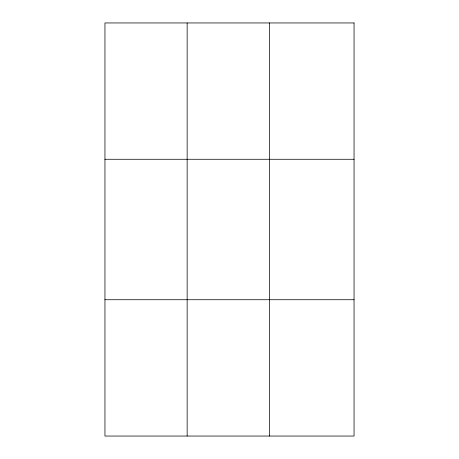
<?xml version="1.0" encoding="UTF-8"?>
<svg xmlns="http://www.w3.org/2000/svg" width="459" height="459" viewBox="0 0 459 459"><rect width="100%" height="100%" fill="white"/><g stroke="black" fill="none" stroke-linecap="round" stroke-linejoin="round"><path stroke-width="0.69" d="M104.95 159.273L354.05 159.273M104.95 299.727L354.05 299.727M269.358 22.95L269.358 436.05M187.152 22.95L187.152 436.05M354.05 22.95L104.95 22.95L104.95 436.05L354.05 436.05L354.05 22.95"/></g></svg>
